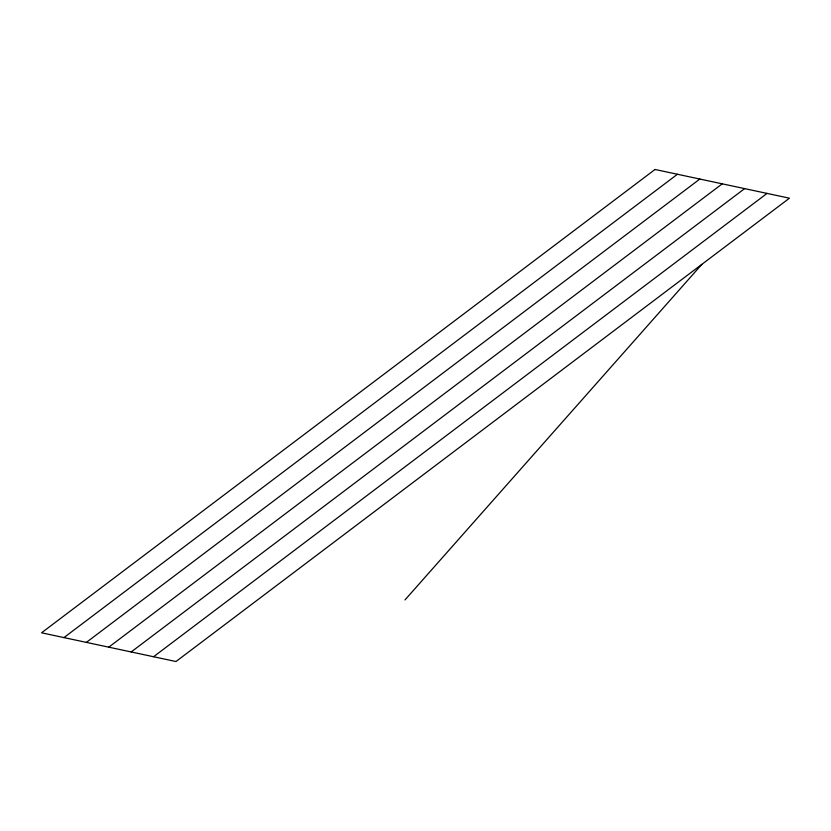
<?xml version="1.0" encoding="UTF-8"?>
<svg xmlns="http://www.w3.org/2000/svg" width="831" height="831" viewBox="0 0 831 831"><rect width="100%" height="100%" fill="white"/><g stroke="black" fill="none" stroke-linecap="round" stroke-linejoin="round"><path stroke-width="1.25" d="M404.988 599.93L701.811 264.383M63.956 637.595L677.431 174.261M86.362 642.384L699.827 179.049M108.768 647.162L722.232 183.838M131.173 651.951L744.638 188.616M153.569 656.739L767.044 193.405M655.025 169.472L41.55 632.807L175.975 661.528L789.45 198.194L655.025 169.472"/></g></svg>
